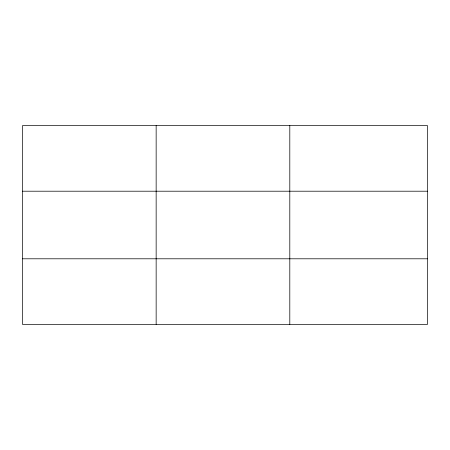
<?xml version="1.0" encoding="UTF-8"?>
<svg xmlns="http://www.w3.org/2000/svg" width="450" height="450" viewBox="0 0 450 450"><rect width="100%" height="100%" fill="white"/><g stroke="black" fill="none" stroke-linecap="round" stroke-linejoin="round"><path stroke-width="0.67" d="M156.15 324.394L156.15 125.606M289.8 324.394L289.8 125.606M427.5 258.795L427.5 324.394L22.5 324.394L22.5 125.606L427.5 125.606L427.5 258.795L22.5 258.795M22.5 191.205L427.5 191.205"/></g></svg>
